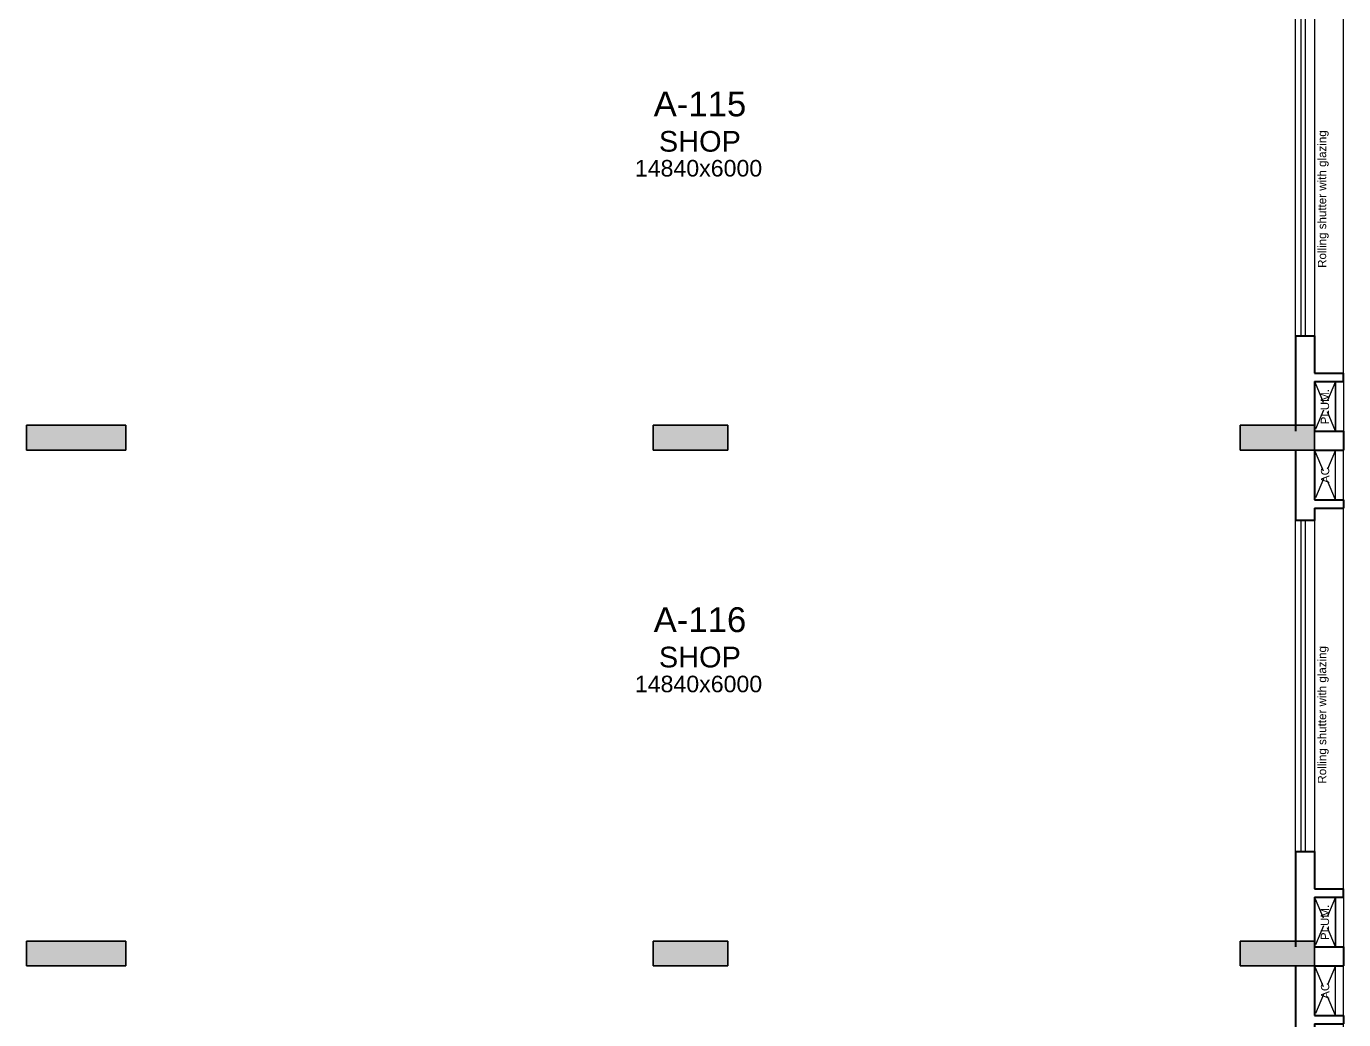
# Model space of a CAD drawing. Header units: metres. Extents: x 9819 to 10514, y 4405 to 4599.
# Drawn here: x 9933.19 to 9949.09, y 4560.91 to 4572.91 of the extents above; entities that cross this region are included whole.
import ezdxf
from ezdxf.enums import TextEntityAlignment as Align

# ---------------------------------------------------------------- set-up
doc = ezdxf.new("R2010")
doc.units = ezdxf.units.M
doc.header["$MEASUREMENT"] = 0
doc.linetypes.add('HIDDEN', pattern=[0.375, 0.25, -0.125])
doc.layers.add('A_COL. NO', color=4, linetype='Continuous')
doc.layers.add('STRU. COL.', color=1, linetype='Continuous')
for name, color, linetype, lineweight in [('A_COMMENTS', 3, 'Continuous', 0), ('A_DOOR-WIN', 23, 'Continuous', 9), ('A_DOTTED', 8, 'HIDDEN', 0), ('A_LEDGE', 252, 'Continuous', 15), ('A_SHOP NO.', 113, 'Continuous', 5), ('A_SILL 0.09', 9, 'Continuous', 9), ('A_STAIRS', 21, 'Continuous', 9), ('A_TEXT', 7, 'Continuous', 5), ('A_WALL', 7, 'Continuous', 30)]:
    doc.layers.add(name, color=color, linetype=linetype, lineweight=lineweight)
doc.layers.get('A_COL. NO').off()
doc.styles.get("Standard").update_dxf_attribs({"font": 'arial.ttf'})

# ---------------------------------------------------------------- blocks, each defined once
blk = doc.blocks.new('Typical shops Gr.')
at = {"layer": 'A_DOOR-WIN'}
for p, q in [((30.09499999999862, -1.079999999999018), (30.09500000000226, -5.079999999999018)), ((30.14499999999862, -1.079999999999018), (30.14500000000226, -5.079999999999018))]:
    blk.add_line(p, q, dxfattribs=at)
at = {"layer": 'A_DOTTED'}
for p, q in [((30.51000000000022, -0.2299999999995634), (30.26000000000022, -0.8299999999999272)), ((30.51000000000022, -0.8299999999999272), (30.26000006726281, -0.2299999999995634)), ((30.51000000000022, -5.6299999999992), (30.26000000000022, -6.229999999999563)), ((30.51000000000022, -6.229999999999563), (30.26000000000022, -5.6299999999992))]:
    blk.add_line(p, q, dxfattribs=at)
at = {"layer": 'A_LEDGE'}
for p, q in [((30.51000000000022, -0.8299999999999272), (30.51000000000022, -0.2299999999995634)), ((30.61000000000058, -0.8299999999999272), (30.61000000000058, -0.2299999999995634)), ((30.51000000000022, -5.6299999999992), (30.51000000000022, -6.229999999999563)), ((30.61000000000058, -5.6299999999992), (30.61000000000058, -6.229999999999563))]:
    blk.add_line(p, q, dxfattribs=at)
at = {"layer": 'A_SILL 0.09'}
for p, q in [((30.03000000000429, -5.079999999999018), (30.03000000000065, -1.079999999999018)), ((30.26000000000022, -1.079999999999018), (30.26000000000386, -5.079999999999018))]:
    blk.add_line(p, q, dxfattribs=at)
at = {"layer": 'A_STAIRS'}
blk.add_line((30.61000000000058, -5.529999999998836), (30.61000000000058, -0.930000000000291), dxfattribs=at)
at = {"layer": 'A_WALL'}
for p, q in [((30.61000000000058, 0), (30.61000000000058, -0.2299999999995634)), ((30.03000000000065, -0.2299999999995634), (30.03000000000065, -1.079999999999018)), ((30.26000000000022, -0.2299999999995634), (30.61000000000058, -0.2299999999995634)), ((30.26000000000022, -0.2299999999995634), (30.26000000000022, -0.8299999999999272)), ((30.26000000000022, -0.8299999999999272), (30.61000000000058, -0.8299999999999272)), ((30.26000000000022, -0.930000000000291), (30.61000000000058, -0.930000000000291)), ((30.26000000000022, -0.930000000000291), (30.26000000000022, -1.079999999999018)), ((30.61000000000058, -0.8299999999999272), (30.61000000000058, -0.930000000000291)), ((30.26000000000022, -1.079999999999018), (30.03000000000065, -1.079999999999018)), ((30.03000000000247, -5.079999999999018), (30.03000000000065, -6.229999999999563)), ((30.03000000000247, -5.079999999999018), (30.26000000000204, -5.079999999999018)), ((30.26000000000022, -5.079999999998108), (30.2599999999984, -5.529999999997926)), ((30.26000000000022, -5.529999999998836), (30.61000000000058, -5.529999999998836)), ((30.61000000000058, -5.6299999999992), (30.61000000000058, -5.529999999998836)), ((30.2599999999984, -5.62999999999829), (30.26000000000022, -6.229999999999563)), ((30.26000000000022, -5.6299999999992), (30.61000000000058, -5.6299999999992)), ((30.26000000000022, -6.229999999999563), (30.61000000000058, -6.229999999999563))]:
    blk.add_line(p, q, dxfattribs=at)
at = {"layer": 'A_TEXT'}
for s, p in [('AC', (30.4355191270879, -0.531425415357262)), ('Rolling shutter with glazing', (30.39898605339476, -3.427562601829777)), ('PLUM.', (30.4338138064868, -5.935586397621591))]:
    blk.add_text(s, height=0.1, rotation=90, dxfattribs=at).set_placement(p, align=Align.CENTER)
for s, height, p in [('SHOP', 0.25, (22.83720608780095, -2.854999999999563)), ('14840x6000', 0.2, (22.82066447797661, -3.154999999999745))]:
    blk.add_text(s, height=height, dxfattribs=at).set_placement(p, align=Align.CENTER)
blk = doc.blocks.new('col')
at = {"linetype": 'Continuous'}
blk.add_hatch(color=256, dxfattribs=at).paths.add_polyline_path([(0, 0), (1, -2.842170943040401e-14), (1, 1.000000000000028), (0, 0.9999999999999716), (0, 0)])
at = {"linetype": 'Continuous', "lineweight": 25}
for p, q in [((0, 0.9999999999999716), (1, 1.000000000000028)), ((0, 0.9999999999999716), (0, 0)), ((1, 1.000000000000028), (1, -2.842170943040401e-14)), ((0, 0), (1, -2.842170943040401e-14))]:
    blk.add_line(p, q, dxfattribs=at)
blk = doc.blocks.new('WING-A REVISEC COL.')
at = {"layer": 'STRU. COL.', "yscale": 0.3, "zscale": 0.23}
for p, xscale in [((5385.654046313052, -8858.515530322607), 1.2), ((5393.224046377419, -8858.515530448756), 0.9), ((5401.209046377068, -8858.515530322604), -0.9), ((5385.654046313052, -8864.745530322607), 1.2), ((5393.224046377419, -8864.745530448756), 0.9), ((5401.209046378869, -8864.745530163606), -0.9), ((5401.209046378869, -8864.745530322602), -0.9)]:
    blk.add_blockref('col', p, dxfattribs=dict(at, xscale=xscale))

msp = doc.modelspace()

# ---------------------------------------------------------------- linework, layer by layer
at = {"layer": 'A_COMMENTS'}
for points in [[(9948.993360298622, 4568.624446157836), (9948.743360298622, 4568.624446157836), (9948.743360298622, 4568.024446157836), (9948.993360298622, 4568.024446157836)], [(9948.993360298622, 4567.794446157836), (9948.743360298622, 4567.794446157836), (9948.743360298622, 4567.194446157836), (9948.993360298622, 4567.194446157836)], [(9948.993360298622, 4562.394446157837), (9948.743360298622, 4562.394446157837), (9948.743360298622, 4561.794446157836), (9948.993360298622, 4561.794446157836)], [(9948.993360298622, 4561.564446157837), (9948.743360298622, 4561.564446157837), (9948.743360298622, 4560.964446157836), (9948.993360298622, 4560.964446157836)]]:
    msp.add_lwpolyline(points, close=True, dxfattribs=at)

# ---------------------------------------------------------------- block references
at = {"layer": 'A_COL. NO'}
msp.add_blockref('WING-A REVISEC COL.', (4547.534313921554, 13426.30997648049), dxfattribs=at)
at = {"layer": 'A_WALL'}
for p in [(9918.483360298622, 4574.254446157835), (9918.483360298622, 4568.024446157836), (9918.483360298622, 4561.794446157836)]:
    msp.add_blockref('Typical shops Gr.', p, dxfattribs=at)

# ---------------------------------------------------------------- texts
at = {"layer": 'A_SHOP NO.'}
for s, p in [('A-115', (9941.32149776133, 4571.826234540407)), ('A-116', (9941.32149776133, 4565.596234540408))]:
    msp.add_text(s, height=0.3, dxfattribs=at).set_placement(p, align=Align.CENTER)

doc.saveas('drawing.dxf')
